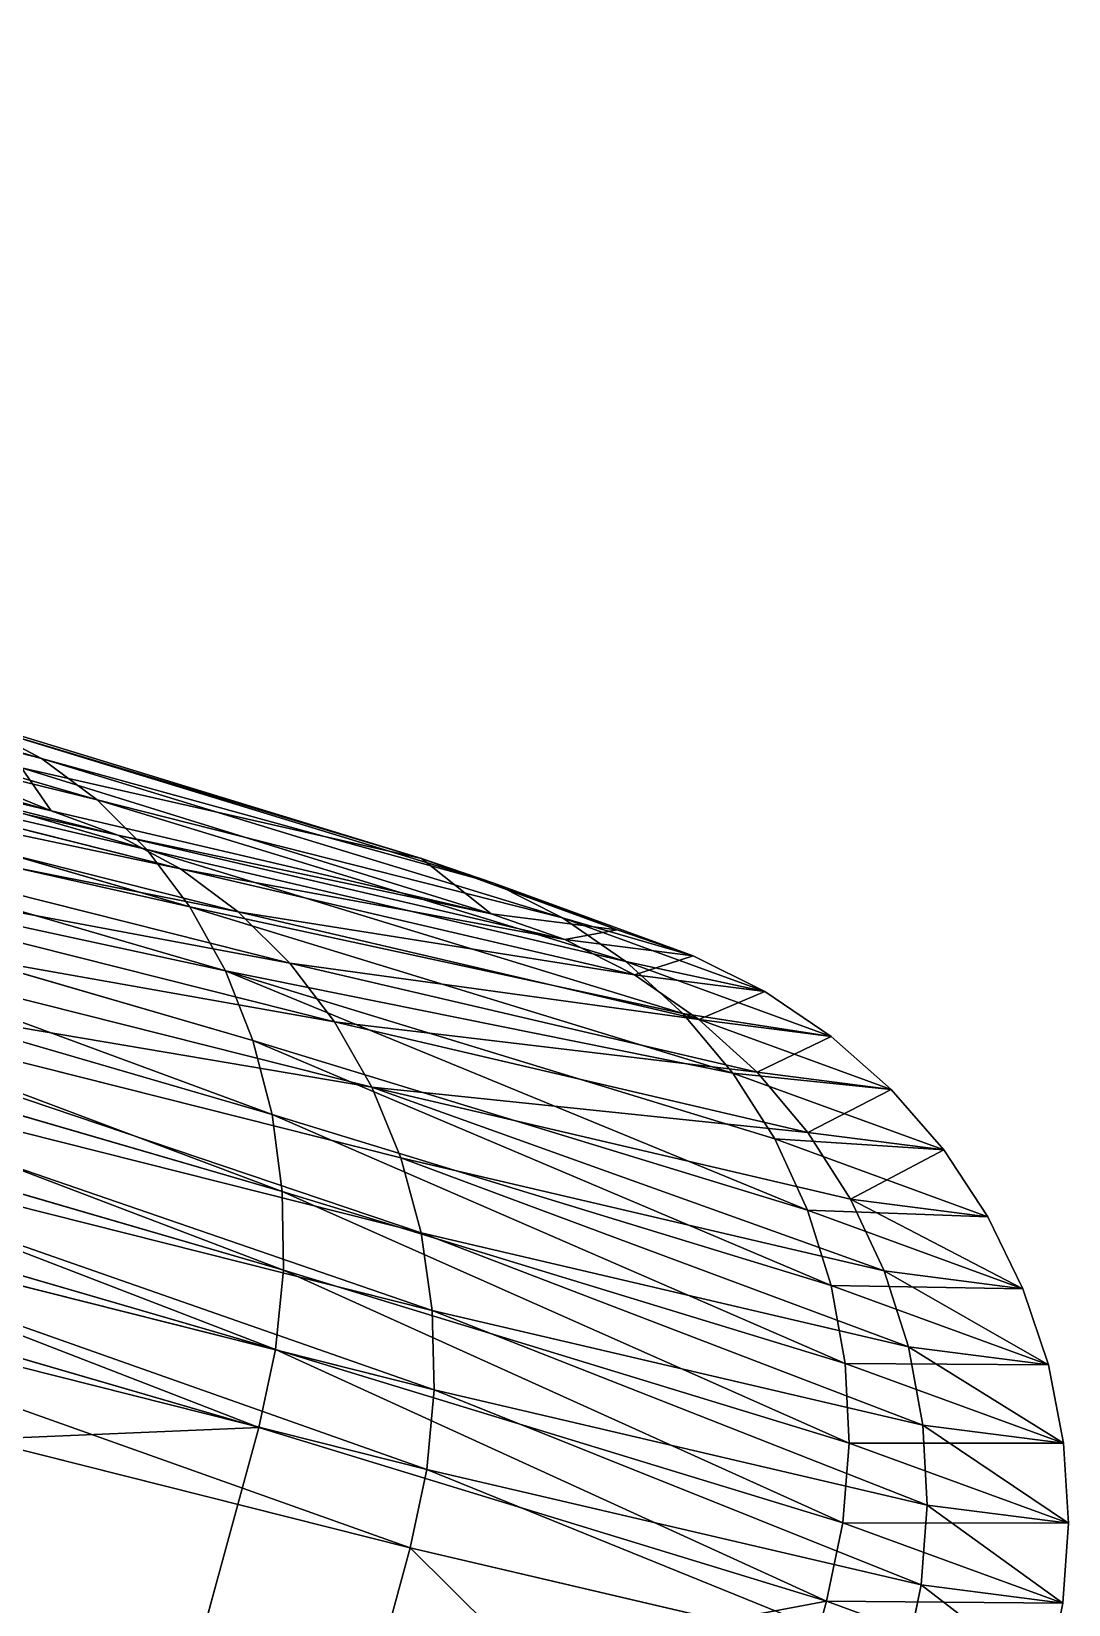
# Model space of a CAD drawing. Header units: millimetres. Extents: x 356.7 to 443, y 110.3 to 191.8.
# Drawn here: x 389.27 to 390.963, y 186.447 to 189.015 of the extents above; entities that cross this region are included whole.
import ezdxf

# ---------------------------------------------------------------- set-up
doc = ezdxf.new("R2010")
doc.units = ezdxf.units.MM

msp = doc.modelspace()

# ---------------------------------------------------------------- linework, layer by layer
at = {"extrusion": (0.263067, 0.964679, 0.013815)}
for p, q in [((389.2869, 187.8279, 70.3899), (387.9742, 188.2097, 68.7228)), ((389.3776, 187.7605, 70.324), (388.0452, 188.1481, 68.6318)), ((389.4587, 187.6793, 70.2613), (388.1077, 188.0723, 68.5455)), ((388.1223, 188.0401, 80.2188), (389.3028, 187.7424, 78.522)), ((388.2116, 188.0056, 80.308), (389.4114, 187.7031, 78.5835)), ((389.5289, 187.5857, 70.2029), (388.1606, 187.9837, 68.4651)), ((388.2948, 187.9551, 80.3953), (389.5136, 187.6479, 78.6436)), ((389.9069, 187.6649, 72.4294), (389.0832, 187.9168, 70.5269)), ((389.587, 187.4812, 70.1498), (388.2031, 187.8838, 68.3922)), ((388.3706, 187.8897, 80.4795), (389.6077, 187.5778, 78.7015)), ((390.0254, 187.6243, 72.3915), (389.1882, 187.8803, 70.4579)), ((389.1882, 187.8803, 70.4579), (389.2869, 187.8279, 70.3899)), ((390.1372, 187.5679, 72.354), (389.2869, 187.8279, 70.3899)), ((389.2869, 187.8279, 70.3899), (389.3776, 187.7605, 70.324)), ((388.4377, 187.8103, 80.5589), (389.6921, 187.494, 78.7561)), ((389.632, 187.3676, 70.103), (388.2344, 187.7742, 68.3279)), ((389.3028, 187.7424, 78.522), (389.4114, 187.7031, 78.5835)), ((389.3028, 187.7424, 78.522), (390.0206, 187.5747, 76.568)), ((389.3776, 187.7605, 70.324), (389.4587, 187.6793, 70.2613)), ((390.2407, 187.4966, 72.3175), (389.3776, 187.7605, 70.324)), ((388.4948, 187.7183, 80.6323), (389.7653, 187.398, 78.8064)), ((389.4114, 187.7031, 78.5835), (389.5136, 187.6479, 78.6436)), ((389.4114, 187.7031, 78.5835), (390.1409, 187.5326, 76.5976)), ((389.4587, 187.6793, 70.2613), (389.5289, 187.5857, 70.2029)), ((390.3339, 187.4117, 72.2827), (389.4587, 187.6793, 70.2613)), ((390.2267, 187.5482, 74.4899), (389.9069, 187.6649, 72.4294)), ((389.9069, 187.6649, 72.4294), (390.0254, 187.6243, 72.3915)), ((389.6631, 187.247, 70.0631), (388.2539, 187.6569, 68.2734)), ((389.5136, 187.6479, 78.6436), (389.6077, 187.5778, 78.7015)), ((389.5136, 187.6479, 78.6436), (390.2546, 187.4747, 76.6264)), ((388.5411, 187.6153, 80.6983), (389.8261, 187.2914, 78.8516)), ((390.0254, 187.6243, 72.3915), (390.1372, 187.5679, 72.354)), ((390.3503, 187.5057, 74.4856), (390.0254, 187.6243, 72.3915)), ((390.4153, 187.3146, 72.2502), (389.5289, 187.5857, 70.2029)), ((389.5289, 187.5857, 70.2029), (389.587, 187.4812, 70.1498)), ((389.6077, 187.5778, 78.7015), (389.6921, 187.494, 78.7561)), ((389.6077, 187.5778, 78.7015), (390.3598, 187.402, 76.654)), ((390.0206, 187.5747, 76.568), (390.1409, 187.5326, 76.5976)), ((390.0206, 187.5747, 76.568), (390.2267, 187.5482, 74.4899)), ((390.1372, 187.5679, 72.354), (390.2407, 187.4966, 72.3175)), ((390.4673, 187.4474, 74.4811), (390.1372, 187.5679, 72.354)), ((389.6798, 187.1213, 70.031), (388.2614, 187.5339, 68.2296)), ((390.3503, 187.5057, 74.4856), (390.2267, 187.5482, 74.4899)), ((390.1409, 187.5326, 76.5976), (390.2546, 187.4747, 76.6264)), ((390.1409, 187.5326, 76.5976), (390.3503, 187.5057, 74.4856)), ((388.5757, 187.5031, 80.756), (389.8734, 187.176, 78.8909)), ((389.6921, 187.494, 78.7561), (389.7653, 187.398, 78.8064)), ((389.6921, 187.494, 78.7561), (390.4547, 187.3158, 76.6799)), ((390.5757, 187.3743, 74.4766), (390.2407, 187.4966, 72.3175)), ((390.2407, 187.4966, 72.3175), (390.3339, 187.4117, 72.2827)), ((390.4673, 187.4474, 74.4811), (390.3503, 187.5057, 74.4856)), ((390.4836, 187.2071, 72.2205), (389.587, 187.4812, 70.1498)), ((389.587, 187.4812, 70.1498), (389.632, 187.3676, 70.103)), ((390.2546, 187.4747, 76.6264), (390.3598, 187.402, 76.654)), ((390.2546, 187.4747, 76.6264), (390.4673, 187.4474, 74.4811)), ((390.5757, 187.3743, 74.4766), (390.4673, 187.4474, 74.4811)), ((389.6817, 186.9927, 70.0071), (388.2566, 187.4072, 68.1972)), ((390.6736, 187.2877, 74.472), (390.3339, 187.4117, 72.2827)), ((390.3339, 187.4117, 72.2827), (390.4153, 187.3146, 72.2502)), ((388.5981, 187.3836, 80.8042), (389.9065, 187.0537, 78.9237)), ((389.7653, 187.398, 78.8064), (389.8261, 187.2914, 78.8516)), ((389.7653, 187.398, 78.8064), (390.5377, 187.2175, 76.7037)), ((390.3598, 187.402, 76.654), (390.4547, 187.3158, 76.6799)), ((390.3598, 187.402, 76.654), (390.5757, 187.3743, 74.4766)), ((390.5374, 187.0908, 72.1941), (389.632, 187.3676, 70.103)), ((389.632, 187.3676, 70.103), (389.6631, 187.247, 70.0631)), ((390.6736, 187.2877, 74.472), (390.5757, 187.3743, 74.4766)), ((390.4153, 187.3146, 72.2502), (390.4836, 187.2071, 72.2205)), ((390.7594, 187.1891, 74.4675), (390.4153, 187.3146, 72.2502)), ((390.4547, 187.3158, 76.6799), (390.5377, 187.2175, 76.7037)), ((390.4547, 187.3158, 76.6799), (390.6736, 187.2877, 74.472)), ((389.6689, 186.8634, 69.9918), (388.2398, 187.2791, 68.1768)), ((389.8261, 187.2914, 78.8516), (389.8734, 187.176, 78.8909)), ((389.8261, 187.2914, 78.8516), (390.6073, 187.1088, 76.7248)), ((390.7594, 187.1891, 74.4675), (390.6736, 187.2877, 74.472)), ((388.6078, 187.2588, 80.8421), (389.9247, 186.9268, 78.9494)), ((389.6631, 187.247, 70.0631), (389.6798, 187.1213, 70.031)), ((390.576, 186.9679, 72.1716), (389.6631, 187.247, 70.0631)), ((390.4836, 187.2071, 72.2205), (390.5374, 187.0908, 72.1941)), ((390.8315, 187.08, 74.4631), (390.4836, 187.2071, 72.2205)), ((390.5377, 187.2175, 76.7037), (390.6073, 187.1088, 76.7248)), ((390.5377, 187.2175, 76.7037), (390.7594, 187.1891, 74.4675)), ((389.8734, 187.176, 78.8909), (389.9065, 187.0537, 78.9237)), ((389.8734, 187.176, 78.8909), (390.6624, 186.9916, 76.7431)), ((390.8315, 187.08, 74.4631), (390.7594, 187.1891, 74.4675)), ((389.6416, 186.7357, 69.9855), (388.2111, 187.1518, 68.1688)), ((388.6047, 187.1309, 80.8692), (389.9279, 186.7973, 78.9675)), ((390.5986, 186.8403, 72.1532), (389.6798, 187.1213, 70.031)), ((389.6798, 187.1213, 70.031), (389.6817, 186.9927, 70.0071)), ((390.6073, 187.1088, 76.7248), (390.6624, 186.9916, 76.7431)), ((390.6073, 187.1088, 76.7248), (390.8315, 187.08, 74.4631)), ((390.5374, 187.0908, 72.1941), (390.576, 186.9679, 72.1716)), ((390.8888, 186.9625, 74.459), (390.5374, 187.0908, 72.1941)), ((390.8888, 186.9625, 74.459), (390.8315, 187.08, 74.4631)), ((389.9065, 187.0537, 78.9237), (389.9247, 186.9268, 78.9494)), ((389.9065, 187.0537, 78.9237), (390.702, 186.8678, 76.7581)), ((388.5889, 187.002, 80.8848), (389.9158, 186.6674, 78.9778)), ((389.6817, 186.9927, 70.0071), (389.6689, 186.8634, 69.9918)), ((390.6049, 186.7104, 72.1393), (389.6817, 186.9927, 70.0071)), ((390.6624, 186.9916, 76.7431), (390.702, 186.8678, 76.7581)), ((390.6624, 186.9916, 76.7431), (390.8888, 186.9625, 74.459)), ((390.9303, 186.8385, 74.4551), (390.576, 186.9679, 72.1716)), ((390.576, 186.9679, 72.1716), (390.5986, 186.8403, 72.1532)), ((390.9303, 186.8385, 74.4551), (390.8888, 186.9625, 74.459)), ((389.9247, 186.9268, 78.9494), (389.9279, 186.7973, 78.9675)), ((389.9247, 186.9268, 78.9494), (390.7254, 186.7396, 76.7697)), ((388.5605, 186.8743, 80.8889), (389.8887, 186.5395, 78.98)), ((390.702, 186.8678, 76.7581), (390.7254, 186.7396, 76.7697)), ((390.702, 186.8678, 76.7581), (390.9303, 186.8385, 74.4551)), ((389.6689, 186.8634, 69.9918), (389.6416, 186.7357, 69.9855)), ((390.5947, 186.5803, 72.1301), (389.6689, 186.8634, 69.9918)), ((390.9552, 186.7102, 74.4516), (390.5986, 186.8403, 72.1532)), ((390.5986, 186.8403, 72.1532), (390.6049, 186.7104, 72.1393)), ((390.9552, 186.7102, 74.4516), (390.9303, 186.8385, 74.4551)), ((389.9279, 186.7973, 78.9675), (389.9158, 186.6674, 78.9778)), ((389.9279, 186.7973, 78.9675), (390.7323, 186.6093, 76.7775)), ((390.7254, 186.7396, 76.7697), (390.7323, 186.6093, 76.7775)), ((390.7254, 186.7396, 76.7697), (390.9552, 186.7102, 74.4516)), ((389.5101, 186.2533, 69.9786), (389.6416, 186.7357, 69.9855)), ((390.5683, 186.4523, 72.1258), (389.6416, 186.7357, 69.9855)), ((390.6049, 186.7104, 72.1393), (390.5947, 186.5803, 72.1301)), ((390.9632, 186.5796, 74.4486), (390.6049, 186.7104, 72.1393)), ((390.9632, 186.5796, 74.4486), (390.9552, 186.7102, 74.4516)), ((389.9158, 186.6674, 78.9778), (389.8887, 186.5395, 78.98)), ((389.9158, 186.6674, 78.9778), (390.7225, 186.4789, 76.7816)), ((390.7323, 186.6093, 76.7775), (390.7225, 186.4789, 76.7816)), ((390.7323, 186.6093, 76.7775), (390.9632, 186.5796, 74.4486)), ((390.5947, 186.5803, 72.1301), (390.5683, 186.4523, 72.1258)), ((390.9541, 186.4492, 74.446), (390.5947, 186.5803, 72.1301)), ((390.9541, 186.4492, 74.446), (390.9632, 186.5796, 74.4486)), ((389.7572, 186.0571, 78.9731), (389.8887, 186.5395, 78.98)), ((389.8887, 186.5395, 78.98), (390.6962, 186.3508, 76.7817)), ((390.7225, 186.4789, 76.7816), (390.6962, 186.3508, 76.7817)), ((390.7225, 186.4789, 76.7816), (390.9541, 186.4492, 74.446)), ((390.4368, 185.97, 72.1189), (390.5683, 186.4523, 72.1258)), ((390.928, 186.321, 74.4439), (390.5683, 186.4523, 72.1258)), ((390.928, 186.321, 74.4439), (390.9541, 186.4492, 74.446))]:
    msp.add_line(p, q, dxfattribs=at)

# ---------------------------------------------------------------- meshes
at = {"color": 160, "true_color": 0x3232ff}
mesh = msp.add_polyface(dxfattribs=at)
corners = [(375.1162, 191.6319, 77.0659), (375.0025, 191.7222, 72.9273), (374.7965, 191.7486, 75.0054), (375.9399, 191.3801, 78.9684), (375.7692, 191.4839, 74.9729), (376.0486, 191.3819, 76.7736), (377.2115, 191.0102, 80.5833), (376.7685, 191.1618, 78.4363), (377.8797, 190.8385, 79.8475), (378.8442, 190.5475, 81.8005), (379.3066, 190.4342, 80.9113), (380.7269, 190.0236, 82.537), (380.9519, 189.9763, 81.555), (382.7312, 189.474, 82.7428), (382.7035, 189.496, 81.7347), (384.7205, 188.9364, 82.4036), (384.442, 189.0262, 81.4384), (386.049, 188.5987, 80.686), (386.5593, 188.4473, 81.5427), (387.4149, 188.2428, 79.529), (388.1223, 188.0401, 80.2188), (388.4466, 187.9827, 78.0461), (389.3028, 187.7424, 78.522), (389.0739, 187.8361, 76.3385), (389.254, 187.813, 74.5224), (390.0206, 187.5747, 76.568), (375.7203, 191.5545, 70.9733), (375.9493, 191.4608, 73.1568), (376.9009, 191.2568, 69.2765), (376.5765, 191.3142, 71.4492), (377.6083, 191.054, 69.9663), (378.4638, 190.8496, 67.9526), (378.9742, 190.6981, 68.8093), (380.3026, 190.3605, 67.0917), (380.5811, 190.2707, 68.057), (382.292, 189.8228, 66.7526), (382.3196, 189.8008, 67.7606), (384.0712, 189.3206, 67.9404), (384.2963, 189.2733, 66.9583), (385.7166, 188.8627, 68.5841), (386.1789, 188.7494, 67.6949), (387.1434, 188.4584, 69.6478), (387.8117, 188.2867, 68.912), (388.2547, 188.1351, 71.0591), (389.0832, 187.9168, 70.5269), (388.9745, 187.915, 72.7217), (389.9069, 187.6649, 72.4294), (390.2267, 187.5482, 74.4899)]
mesh.append_faces([[corners[k] for k in face] for face in [(0, 1, 2), (46, 25, 47)]], dxfattribs={"vtx0": -1, "color": 160})
mesh.append_faces([[corners[k] for k in face] for face in [(4, 3, 5), (5, 6, 7), (7, 6, 8), (8, 9, 10), (10, 11, 12), (12, 13, 14), (14, 15, 16), (16, 15, 17), (17, 18, 19), (19, 20, 21), (21, 22, 23), (23, 22, 24), (26, 27, 28), (28, 30, 31), (31, 32, 33), (33, 34, 35), (35, 37, 38), (38, 39, 40), (40, 41, 42), (42, 43, 44), (44, 24, 46)]], dxfattribs={"vtx0": -1, "vtx1": -1, "color": 160})
mesh.append_faces([[corners[k] for k in face] for face in [(1, 3, 4), (46, 24, 25)]], dxfattribs={"vtx0": -1, "vtx1": -1, "vtx2": -1, "color": 160})
mesh.append_faces([[corners[k] for k in face] for face in [(1, 0, 3), (5, 3, 6), (8, 6, 9), (10, 9, 11), (12, 11, 13), (14, 13, 15), (17, 15, 18), (19, 18, 20), (21, 20, 22), (24, 22, 25), (4, 26, 1), (26, 4, 27), (28, 27, 29), (28, 29, 30), (31, 30, 32), (33, 32, 34), (35, 34, 36), (35, 36, 37), (38, 37, 39), (40, 39, 41), (42, 41, 43), (44, 43, 45), (44, 45, 24)]], dxfattribs={"vtx0": -1, "vtx2": -1, "color": 160})
at = {"color": 9, "true_color": 0xc6c6c6}
mesh = msp.add_polyface(dxfattribs=at)
corners = [(373.7972, 190.4329, 77.335), (373.6693, 190.5344, 72.6791), (373.4375, 190.5642, 75.0169), (374.7239, 190.1495, 79.4753), (374.4768, 190.3457, 70.4808), (376.1544, 189.7334, 81.292), (375.805, 190.0108, 68.5719), (377.9912, 189.2129, 82.6614), (377.5633, 189.5527, 67.0825), (377.9766, 189.3285, 74.8653), (378.1482, 189.2659, 75.9711), (380.1092, 188.6234, 83.49), (378.5902, 189.1307, 76.9921), (379.2726, 188.9322, 77.8587), (380.1488, 188.6839, 78.5119), (382.364, 188.0052, 83.7214), (381.1592, 188.4027, 78.9072), (382.2348, 188.1078, 79.0176), (384.602, 187.4004, 83.3399), (383.3024, 187.8193, 78.8356), (384.2892, 187.5568, 78.3736), (385.128, 187.3383, 77.6631), (386.6707, 186.8501, 82.3714), (385.7616, 187.1785, 76.7525), (386.1468, 187.0885, 75.7038), (386.2574, 187.0743, 74.5886), (378.0871, 189.3143, 73.75), (379.6319, 189.0024, 66.114), (378.4724, 189.2243, 72.7014), (379.1059, 189.0646, 71.7908), (379.9447, 188.846, 71.0803), (381.8699, 188.3976, 65.7325), (380.9315, 188.5835, 70.6183), (381.9991, 188.295, 70.4363), (383.0747, 188.0001, 70.5467), (384.1247, 187.7794, 65.9639), (384.0851, 187.7189, 70.942), (384.9613, 187.4706, 71.5952), (386.2427, 187.1899, 66.7925), (385.6437, 187.2721, 72.4618), (386.0858, 187.1369, 73.4828), (388.429, 186.392, 80.882), (388.0796, 186.6694, 68.1619), (389.5101, 186.2533, 69.9786), (389.7572, 186.0571, 78.9731), (390.5647, 185.8684, 76.7748), (390.4368, 185.97, 72.1189), (390.7965, 185.8387, 74.437)]
mesh.append_faces([[corners[k] for k in face] for face in [(0, 1, 2), (46, 45, 47)]], dxfattribs={"vtx0": -1, "color": 9})
mesh.append_faces([[corners[k] for k in face] for face in [(1, 3, 4), (4, 5, 6), (6, 7, 8), (9, 7, 10), (10, 11, 12), (12, 11, 13), (13, 11, 14), (14, 15, 16), (16, 15, 17), (17, 18, 19), (19, 18, 20), (20, 18, 21), (21, 22, 23), (23, 22, 24), (24, 22, 25), (8, 26, 27), (26, 8, 9), (27, 30, 31), (31, 34, 35), (35, 37, 38), (38, 41, 42), (42, 41, 43), (43, 45, 46)]], dxfattribs={"vtx0": -1, "vtx1": -1, "color": 9})
mesh.append_faces([[corners[k] for k in face] for face in [(8, 7, 9), (38, 25, 22)]], dxfattribs={"vtx0": -1, "vtx1": -1, "vtx2": -1, "color": 9})
mesh.append_faces([[corners[k] for k in face] for face in [(1, 0, 3), (4, 3, 5), (6, 5, 7), (10, 7, 11), (14, 11, 15), (17, 15, 18), (21, 18, 22), (27, 26, 28), (27, 28, 29), (27, 29, 30), (31, 30, 32), (31, 32, 33), (31, 33, 34), (35, 34, 36), (35, 36, 37), (38, 37, 39), (38, 39, 40), (38, 40, 25), (38, 22, 41), (43, 41, 44), (43, 44, 45)]], dxfattribs={"vtx0": -1, "vtx2": -1, "color": 9})
at = {"color": 160, "true_color": 0x3232ff}
mesh = msp.add_polyface(dxfattribs=at)
corners = [(389.1882, 187.8803, 70.4579), (387.9742, 188.2097, 68.7228), (387.8959, 188.2562, 68.8167), (389.2869, 187.8279, 70.3899)]
mesh.append_faces([[corners[k] for k in face] for face in [(0, 1, 2), (1, 0, 3)]], dxfattribs={"vtx0": -1, "color": 160})
mesh = msp.add_polyface(dxfattribs=at)
corners = [(389.2869, 187.8279, 70.3899), (388.0452, 188.1481, 68.6318), (387.9742, 188.2097, 68.7228), (389.3776, 187.7605, 70.324)]
mesh.append_faces([[corners[k] for k in face] for face in [(0, 1, 2), (1, 0, 3)]], dxfattribs={"vtx0": -1, "color": 160})
mesh = msp.add_polyface(dxfattribs=at)
corners = [(389.3776, 187.7605, 70.324), (388.1077, 188.0723, 68.5455), (388.0452, 188.1481, 68.6318), (389.4587, 187.6793, 70.2613)]
mesh.append_faces([[corners[k] for k in face] for face in [(0, 1, 2), (1, 0, 3)]], dxfattribs={"vtx0": -1, "color": 160})
mesh = msp.add_polyface(dxfattribs=at)
corners = [(389.4587, 187.6793, 70.2613), (388.1606, 187.9837, 68.4651), (388.1077, 188.0723, 68.5455), (389.5289, 187.5857, 70.2029)]
mesh.append_faces([[corners[k] for k in face] for face in [(0, 1, 2), (1, 0, 3)]], dxfattribs={"vtx0": -1, "color": 160})
mesh = msp.add_polyface(dxfattribs=at)
corners = [(388.2116, 188.0056, 80.308), (389.3028, 187.7424, 78.522), (388.1223, 188.0401, 80.2188), (389.4114, 187.7031, 78.5835)]
mesh.append_faces([[corners[k] for k in face] for face in [(0, 1, 2), (1, 0, 3)]], dxfattribs={"vtx0": -1, "color": 160})
mesh = msp.add_polyface(dxfattribs=at)
corners = [(388.2948, 187.9551, 80.3953), (389.4114, 187.7031, 78.5835), (388.2116, 188.0056, 80.308), (389.5136, 187.6479, 78.6436)]
mesh.append_faces([[corners[k] for k in face] for face in [(0, 1, 2), (1, 0, 3)]], dxfattribs={"vtx0": -1, "color": 160})
mesh = msp.add_polyface(dxfattribs=at)
corners = [(389.5289, 187.5857, 70.2029), (388.2031, 187.8838, 68.3922), (388.1606, 187.9837, 68.4651), (389.587, 187.4812, 70.1498)]
mesh.append_faces([[corners[k] for k in face] for face in [(0, 1, 2), (1, 0, 3)]], dxfattribs={"vtx0": -1, "color": 160})
mesh = msp.add_polyface(dxfattribs=at)
corners = [(388.3706, 187.8897, 80.4795), (389.5136, 187.6479, 78.6436), (388.2948, 187.9551, 80.3953), (389.6077, 187.5778, 78.7015)]
mesh.append_faces([[corners[k] for k in face] for face in [(0, 1, 2), (1, 0, 3)]], dxfattribs={"vtx0": -1, "color": 160})
mesh = msp.add_polyface(dxfattribs=at)
corners = [(389.9069, 187.6649, 72.4294), (389.1882, 187.8803, 70.4579), (389.0832, 187.9168, 70.5269), (390.0254, 187.6243, 72.3915)]
mesh.append_faces([[corners[k] for k in face] for face in [(0, 1, 2), (1, 0, 3)]], dxfattribs={"vtx0": -1, "color": 160})
mesh = msp.add_polyface(dxfattribs=at)
corners = [(389.587, 187.4812, 70.1498), (388.2344, 187.7742, 68.3279), (388.2031, 187.8838, 68.3922), (389.632, 187.3676, 70.103)]
mesh.append_faces([[corners[k] for k in face] for face in [(0, 1, 2), (1, 0, 3)]], dxfattribs={"vtx0": -1, "color": 160})
mesh = msp.add_polyface(dxfattribs=at)
corners = [(388.4377, 187.8103, 80.5589), (389.6077, 187.5778, 78.7015), (388.3706, 187.8897, 80.4795), (389.6921, 187.494, 78.7561)]
mesh.append_faces([[corners[k] for k in face] for face in [(0, 1, 2), (1, 0, 3)]], dxfattribs={"vtx0": -1, "color": 160})
mesh = msp.add_polyface(dxfattribs=at)
corners = [(390.0254, 187.6243, 72.3915), (389.2869, 187.8279, 70.3899), (389.1882, 187.8803, 70.4579), (390.1372, 187.5679, 72.354)]
mesh.append_faces([[corners[k] for k in face] for face in [(0, 1, 2), (1, 0, 3)]], dxfattribs={"vtx0": -1, "color": 160})
mesh = msp.add_polyface(dxfattribs=at)
corners = [(390.1372, 187.5679, 72.354), (389.3776, 187.7605, 70.324), (389.2869, 187.8279, 70.3899), (390.2407, 187.4966, 72.3175)]
mesh.append_faces([[corners[k] for k in face] for face in [(0, 1, 2), (1, 0, 3)]], dxfattribs={"vtx0": -1, "color": 160})
mesh = msp.add_polyface(dxfattribs=at)
corners = [(388.4948, 187.7183, 80.6323), (389.6921, 187.494, 78.7561), (388.4377, 187.8103, 80.5589), (389.7653, 187.398, 78.8064)]
mesh.append_faces([[corners[k] for k in face] for face in [(0, 1, 2), (1, 0, 3)]], dxfattribs={"vtx0": -1, "color": 160})
mesh = msp.add_polyface(dxfattribs=at)
corners = [(389.6631, 187.247, 70.0631), (388.2344, 187.7742, 68.3279), (389.632, 187.3676, 70.103), (388.2539, 187.6569, 68.2734)]
mesh.append_faces([[corners[k] for k in face] for face in [(0, 1, 2), (1, 0, 3)]], dxfattribs={"vtx0": -1, "color": 160})
mesh = msp.add_polyface(dxfattribs=at)
corners = [(389.4114, 187.7031, 78.5835), (390.0206, 187.5747, 76.568), (389.3028, 187.7424, 78.522), (390.1409, 187.5326, 76.5976)]
mesh.append_faces([[corners[k] for k in face] for face in [(0, 1, 2), (1, 0, 3)]], dxfattribs={"vtx0": -1, "color": 160})
mesh = msp.add_polyface(dxfattribs=at)
corners = [(390.2407, 187.4966, 72.3175), (389.4587, 187.6793, 70.2613), (389.3776, 187.7605, 70.324), (390.3339, 187.4117, 72.2827)]
mesh.append_faces([[corners[k] for k in face] for face in [(0, 1, 2), (1, 0, 3)]], dxfattribs={"vtx0": -1, "color": 160})
mesh = msp.add_polyface(dxfattribs=at)
corners = [(388.5411, 187.6153, 80.6983), (389.7653, 187.398, 78.8064), (388.4948, 187.7183, 80.6323), (389.8261, 187.2914, 78.8516)]
mesh.append_faces([[corners[k] for k in face] for face in [(0, 1, 2), (1, 0, 3)]], dxfattribs={"vtx0": -1, "color": 160})
mesh = msp.add_polyface(dxfattribs=at)
corners = [(389.5136, 187.6479, 78.6436), (390.1409, 187.5326, 76.5976), (389.4114, 187.7031, 78.5835), (390.2546, 187.4747, 76.6264)]
mesh.append_faces([[corners[k] for k in face] for face in [(0, 1, 2), (1, 0, 3)]], dxfattribs={"vtx0": -1, "color": 160})
mesh = msp.add_polyface(dxfattribs=at)
corners = [(390.3339, 187.4117, 72.2827), (389.5289, 187.5857, 70.2029), (389.4587, 187.6793, 70.2613), (390.4153, 187.3146, 72.2502)]
mesh.append_faces([[corners[k] for k in face] for face in [(0, 1, 2), (1, 0, 3)]], dxfattribs={"vtx0": -1, "color": 160})
mesh = msp.add_polyface(dxfattribs=at)
corners = [(390.2267, 187.5482, 74.4899), (390.0254, 187.6243, 72.3915), (389.9069, 187.6649, 72.4294), (390.3503, 187.5057, 74.4856)]
mesh.append_faces([[corners[k] for k in face] for face in [(0, 1, 2), (1, 0, 3)]], dxfattribs={"vtx0": -1, "color": 160})
mesh = msp.add_polyface(dxfattribs=at)
corners = [(389.6798, 187.1213, 70.031), (388.2539, 187.6569, 68.2734), (389.6631, 187.247, 70.0631), (388.2614, 187.5339, 68.2296)]
mesh.append_faces([[corners[k] for k in face] for face in [(0, 1, 2), (1, 0, 3)]], dxfattribs={"vtx0": -1, "color": 160})
mesh = msp.add_polyface(dxfattribs=at)
corners = [(389.6077, 187.5778, 78.7015), (390.2546, 187.4747, 76.6264), (389.5136, 187.6479, 78.6436), (390.3598, 187.402, 76.654)]
mesh.append_faces([[corners[k] for k in face] for face in [(0, 1, 2), (1, 0, 3)]], dxfattribs={"vtx0": -1, "color": 160})
mesh = msp.add_polyface(dxfattribs=at)
corners = [(388.5757, 187.5031, 80.756), (389.8261, 187.2914, 78.8516), (388.5411, 187.6153, 80.6983), (389.8734, 187.176, 78.8909)]
mesh.append_faces([[corners[k] for k in face] for face in [(0, 1, 2), (1, 0, 3)]], dxfattribs={"vtx0": -1, "color": 160})
mesh = msp.add_polyface(dxfattribs=at)
corners = [(390.3503, 187.5057, 74.4856), (390.1372, 187.5679, 72.354), (390.0254, 187.6243, 72.3915), (390.4673, 187.4474, 74.4811)]
mesh.append_faces([[corners[k] for k in face] for face in [(0, 1, 2), (1, 0, 3)]], dxfattribs={"vtx0": -1, "color": 160})
mesh = msp.add_polyface(dxfattribs=at)
corners = [(390.4153, 187.3146, 72.2502), (389.587, 187.4812, 70.1498), (389.5289, 187.5857, 70.2029), (390.4836, 187.2071, 72.2205)]
mesh.append_faces([[corners[k] for k in face] for face in [(0, 1, 2), (1, 0, 3)]], dxfattribs={"vtx0": -1, "color": 160})
mesh = msp.add_polyface(dxfattribs=at)
corners = [(389.6921, 187.494, 78.7561), (390.3598, 187.402, 76.654), (389.6077, 187.5778, 78.7015), (390.4547, 187.3158, 76.6799)]
mesh.append_faces([[corners[k] for k in face] for face in [(0, 1, 2), (1, 0, 3)]], dxfattribs={"vtx0": -1, "color": 160})
mesh = msp.add_polyface(dxfattribs=at)
corners = [(390.1409, 187.5326, 76.5976), (390.2267, 187.5482, 74.4899), (390.0206, 187.5747, 76.568), (390.3503, 187.5057, 74.4856)]
mesh.append_faces([[corners[k] for k in face] for face in [(0, 1, 2), (1, 0, 3)]], dxfattribs={"vtx0": -1, "color": 160})
mesh = msp.add_polyface(dxfattribs=at)
corners = [(390.4673, 187.4474, 74.4811), (390.2407, 187.4966, 72.3175), (390.1372, 187.5679, 72.354), (390.5757, 187.3743, 74.4766)]
mesh.append_faces([[corners[k] for k in face] for face in [(0, 1, 2), (1, 0, 3)]], dxfattribs={"vtx0": -1, "color": 160})
mesh = msp.add_polyface(dxfattribs=at)
corners = [(389.6817, 186.9927, 70.0071), (388.2614, 187.5339, 68.2296), (389.6798, 187.1213, 70.031), (388.2566, 187.4072, 68.1972)]
mesh.append_faces([[corners[k] for k in face] for face in [(0, 1, 2), (1, 0, 3)]], dxfattribs={"vtx0": -1, "color": 160})
mesh = msp.add_polyface(dxfattribs=at)
corners = [(390.2546, 187.4747, 76.6264), (390.3503, 187.5057, 74.4856), (390.1409, 187.5326, 76.5976), (390.4673, 187.4474, 74.4811)]
mesh.append_faces([[corners[k] for k in face] for face in [(0, 1, 2), (1, 0, 3)]], dxfattribs={"vtx0": -1, "color": 160})
mesh = msp.add_polyface(dxfattribs=at)
corners = [(389.9065, 187.0537, 78.9237), (388.5757, 187.5031, 80.756), (388.5981, 187.3836, 80.8042), (389.8734, 187.176, 78.8909)]
mesh.append_faces([[corners[k] for k in face] for face in [(0, 1, 2), (1, 0, 3)]], dxfattribs={"vtx0": -1, "color": 160})
mesh = msp.add_polyface(dxfattribs=at)
corners = [(389.7653, 187.398, 78.8064), (390.4547, 187.3158, 76.6799), (389.6921, 187.494, 78.7561), (390.5377, 187.2175, 76.7037)]
mesh.append_faces([[corners[k] for k in face] for face in [(0, 1, 2), (1, 0, 3)]], dxfattribs={"vtx0": -1, "color": 160})
mesh = msp.add_polyface(dxfattribs=at)
corners = [(390.5757, 187.3743, 74.4766), (390.3339, 187.4117, 72.2827), (390.2407, 187.4966, 72.3175), (390.6736, 187.2877, 74.472)]
mesh.append_faces([[corners[k] for k in face] for face in [(0, 1, 2), (1, 0, 3)]], dxfattribs={"vtx0": -1, "color": 160})
mesh = msp.add_polyface(dxfattribs=at)
corners = [(390.5374, 187.0908, 72.1941), (389.587, 187.4812, 70.1498), (390.4836, 187.2071, 72.2205), (389.632, 187.3676, 70.103)]
mesh.append_faces([[corners[k] for k in face] for face in [(0, 1, 2), (1, 0, 3)]], dxfattribs={"vtx0": -1, "color": 160})
mesh = msp.add_polyface(dxfattribs=at)
corners = [(390.3598, 187.402, 76.654), (390.4673, 187.4474, 74.4811), (390.2546, 187.4747, 76.6264), (390.5757, 187.3743, 74.4766)]
mesh.append_faces([[corners[k] for k in face] for face in [(0, 1, 2), (1, 0, 3)]], dxfattribs={"vtx0": -1, "color": 160})
mesh = msp.add_polyface(dxfattribs=at)
corners = [(389.6689, 186.8634, 69.9918), (388.2566, 187.4072, 68.1972), (389.6817, 186.9927, 70.0071), (388.2398, 187.2791, 68.1768)]
mesh.append_faces([[corners[k] for k in face] for face in [(0, 1, 2), (1, 0, 3)]], dxfattribs={"vtx0": -1, "color": 160})
mesh = msp.add_polyface(dxfattribs=at)
corners = [(390.6736, 187.2877, 74.472), (390.4153, 187.3146, 72.2502), (390.3339, 187.4117, 72.2827), (390.7594, 187.1891, 74.4675)]
mesh.append_faces([[corners[k] for k in face] for face in [(0, 1, 2), (1, 0, 3)]], dxfattribs={"vtx0": -1, "color": 160})
mesh = msp.add_polyface(dxfattribs=at)
corners = [(389.9247, 186.9268, 78.9494), (388.5981, 187.3836, 80.8042), (388.6078, 187.2588, 80.8421), (389.9065, 187.0537, 78.9237)]
mesh.append_faces([[corners[k] for k in face] for face in [(0, 1, 2), (1, 0, 3)]], dxfattribs={"vtx0": -1, "color": 160})
mesh = msp.add_polyface(dxfattribs=at)
corners = [(389.8261, 187.2914, 78.8516), (390.5377, 187.2175, 76.7037), (389.7653, 187.398, 78.8064), (390.6073, 187.1088, 76.7248)]
mesh.append_faces([[corners[k] for k in face] for face in [(0, 1, 2), (1, 0, 3)]], dxfattribs={"vtx0": -1, "color": 160})
mesh = msp.add_polyface(dxfattribs=at)
corners = [(390.4547, 187.3158, 76.6799), (390.5757, 187.3743, 74.4766), (390.3598, 187.402, 76.654), (390.6736, 187.2877, 74.472)]
mesh.append_faces([[corners[k] for k in face] for face in [(0, 1, 2), (1, 0, 3)]], dxfattribs={"vtx0": -1, "color": 160})
mesh = msp.add_polyface(dxfattribs=at)
corners = [(390.576, 186.9679, 72.1716), (389.632, 187.3676, 70.103), (390.5374, 187.0908, 72.1941), (389.6631, 187.247, 70.0631)]
mesh.append_faces([[corners[k] for k in face] for face in [(0, 1, 2), (1, 0, 3)]], dxfattribs={"vtx0": -1, "color": 160})
mesh = msp.add_polyface(dxfattribs=at)
corners = [(390.7594, 187.1891, 74.4675), (390.4836, 187.2071, 72.2205), (390.4153, 187.3146, 72.2502), (390.8315, 187.08, 74.4631)]
mesh.append_faces([[corners[k] for k in face] for face in [(0, 1, 2), (1, 0, 3)]], dxfattribs={"vtx0": -1, "color": 160})
mesh = msp.add_polyface(dxfattribs=at)
corners = [(390.5377, 187.2175, 76.7037), (390.6736, 187.2877, 74.472), (390.4547, 187.3158, 76.6799), (390.7594, 187.1891, 74.4675)]
mesh.append_faces([[corners[k] for k in face] for face in [(0, 1, 2), (1, 0, 3)]], dxfattribs={"vtx0": -1, "color": 160})
mesh = msp.add_polyface(dxfattribs=at)
corners = [(389.6416, 186.7357, 69.9855), (388.2398, 187.2791, 68.1768), (389.6689, 186.8634, 69.9918), (388.2111, 187.1518, 68.1688)]
mesh.append_faces([[corners[k] for k in face] for face in [(0, 1, 2), (1, 0, 3)]], dxfattribs={"vtx0": -1, "color": 160})
mesh = msp.add_polyface(dxfattribs=at)
corners = [(390.6624, 186.9916, 76.7431), (389.8261, 187.2914, 78.8516), (389.8734, 187.176, 78.8909), (390.6073, 187.1088, 76.7248)]
mesh.append_faces([[corners[k] for k in face] for face in [(0, 1, 2), (1, 0, 3)]], dxfattribs={"vtx0": -1, "color": 160})
mesh = msp.add_polyface(dxfattribs=at)
corners = [(389.9279, 186.7973, 78.9675), (388.6078, 187.2588, 80.8421), (388.6047, 187.1309, 80.8692), (389.9247, 186.9268, 78.9494)]
mesh.append_faces([[corners[k] for k in face] for face in [(0, 1, 2), (1, 0, 3)]], dxfattribs={"vtx0": -1, "color": 160})
mesh = msp.add_polyface(dxfattribs=at)
corners = [(390.5986, 186.8403, 72.1532), (389.6631, 187.247, 70.0631), (390.576, 186.9679, 72.1716), (389.6798, 187.1213, 70.031)]
mesh.append_faces([[corners[k] for k in face] for face in [(0, 1, 2), (1, 0, 3)]], dxfattribs={"vtx0": -1, "color": 160})
mesh = msp.add_polyface(dxfattribs=at)
corners = [(390.5374, 187.0908, 72.1941), (390.8315, 187.08, 74.4631), (390.8888, 186.9625, 74.459), (390.4836, 187.2071, 72.2205)]
mesh.append_faces([[corners[k] for k in face] for face in [(0, 1, 2), (1, 0, 3)]], dxfattribs={"vtx0": -1, "color": 160})
mesh = msp.add_polyface(dxfattribs=at)
corners = [(390.6073, 187.1088, 76.7248), (390.7594, 187.1891, 74.4675), (390.5377, 187.2175, 76.7037), (390.8315, 187.08, 74.4631)]
mesh.append_faces([[corners[k] for k in face] for face in [(0, 1, 2), (1, 0, 3)]], dxfattribs={"vtx0": -1, "color": 160})
mesh = msp.add_polyface(dxfattribs=at)
corners = [(390.702, 186.8678, 76.7581), (389.8734, 187.176, 78.8909), (389.9065, 187.0537, 78.9237), (390.6624, 186.9916, 76.7431)]
mesh.append_faces([[corners[k] for k in face] for face in [(0, 1, 2), (1, 0, 3)]], dxfattribs={"vtx0": -1, "color": 160})
mesh = msp.add_polyface(dxfattribs=at)
corners = [(388.0796, 186.6694, 68.1619), (389.6416, 186.7357, 69.9855), (389.5101, 186.2533, 69.9786), (388.2111, 187.1518, 68.1688)]
mesh.append_faces([[corners[k] for k in face] for face in [(0, 1, 2), (1, 0, 3)]], dxfattribs={"vtx0": -1, "color": 160})
mesh = msp.add_polyface(dxfattribs=at)
corners = [(389.9158, 186.6674, 78.9778), (388.6047, 187.1309, 80.8692), (388.5889, 187.002, 80.8848), (389.9279, 186.7973, 78.9675)]
mesh.append_faces([[corners[k] for k in face] for face in [(0, 1, 2), (1, 0, 3)]], dxfattribs={"vtx0": -1, "color": 160})
mesh = msp.add_polyface(dxfattribs=at)
corners = [(390.6049, 186.7104, 72.1393), (389.6798, 187.1213, 70.031), (390.5986, 186.8403, 72.1532), (389.6817, 186.9927, 70.0071)]
mesh.append_faces([[corners[k] for k in face] for face in [(0, 1, 2), (1, 0, 3)]], dxfattribs={"vtx0": -1, "color": 160})
mesh = msp.add_polyface(dxfattribs=at)
corners = [(390.8888, 186.9625, 74.459), (390.6073, 187.1088, 76.7248), (390.6624, 186.9916, 76.7431), (390.8315, 187.08, 74.4631)]
mesh.append_faces([[corners[k] for k in face] for face in [(0, 1, 2), (1, 0, 3)]], dxfattribs={"vtx0": -1, "color": 160})
mesh = msp.add_polyface(dxfattribs=at)
corners = [(390.576, 186.9679, 72.1716), (390.8888, 186.9625, 74.459), (390.9303, 186.8385, 74.4551), (390.5374, 187.0908, 72.1941)]
mesh.append_faces([[corners[k] for k in face] for face in [(0, 1, 2), (1, 0, 3)]], dxfattribs={"vtx0": -1, "color": 160})
mesh = msp.add_polyface(dxfattribs=at)
corners = [(390.7254, 186.7396, 76.7697), (389.9065, 187.0537, 78.9237), (389.9247, 186.9268, 78.9494), (390.702, 186.8678, 76.7581)]
mesh.append_faces([[corners[k] for k in face] for face in [(0, 1, 2), (1, 0, 3)]], dxfattribs={"vtx0": -1, "color": 160})
mesh = msp.add_polyface(dxfattribs=at)
corners = [(389.8887, 186.5395, 78.98), (388.5889, 187.002, 80.8848), (388.5605, 186.8743, 80.8889), (389.9158, 186.6674, 78.9778)]
mesh.append_faces([[corners[k] for k in face] for face in [(0, 1, 2), (1, 0, 3)]], dxfattribs={"vtx0": -1, "color": 160})
mesh = msp.add_polyface(dxfattribs=at)
corners = [(390.5947, 186.5803, 72.1301), (389.6817, 186.9927, 70.0071), (390.6049, 186.7104, 72.1393), (389.6689, 186.8634, 69.9918)]
mesh.append_faces([[corners[k] for k in face] for face in [(0, 1, 2), (1, 0, 3)]], dxfattribs={"vtx0": -1, "color": 160})
mesh = msp.add_polyface(dxfattribs=at)
corners = [(390.9303, 186.8385, 74.4551), (390.6624, 186.9916, 76.7431), (390.702, 186.8678, 76.7581), (390.8888, 186.9625, 74.459)]
mesh.append_faces([[corners[k] for k in face] for face in [(0, 1, 2), (1, 0, 3)]], dxfattribs={"vtx0": -1, "color": 160})
mesh = msp.add_polyface(dxfattribs=at)
corners = [(390.5986, 186.8403, 72.1532), (390.9303, 186.8385, 74.4551), (390.9552, 186.7102, 74.4516), (390.576, 186.9679, 72.1716)]
mesh.append_faces([[corners[k] for k in face] for face in [(0, 1, 2), (1, 0, 3)]], dxfattribs={"vtx0": -1, "color": 160})
mesh = msp.add_polyface(dxfattribs=at)
corners = [(390.7323, 186.6093, 76.7775), (389.9247, 186.9268, 78.9494), (389.9279, 186.7973, 78.9675), (390.7254, 186.7396, 76.7697)]
mesh.append_faces([[corners[k] for k in face] for face in [(0, 1, 2), (1, 0, 3)]], dxfattribs={"vtx0": -1, "color": 160})
mesh = msp.add_polyface(dxfattribs=at)
corners = [(389.7572, 186.0571, 78.9731), (388.5605, 186.8743, 80.8889), (388.429, 186.392, 80.882), (389.8887, 186.5395, 78.98)]
mesh.append_faces([[corners[k] for k in face] for face in [(0, 1, 2), (1, 0, 3)]], dxfattribs={"vtx0": -1, "color": 160})
mesh = msp.add_polyface(dxfattribs=at)
corners = [(390.9552, 186.7102, 74.4516), (390.702, 186.8678, 76.7581), (390.7254, 186.7396, 76.7697), (390.9303, 186.8385, 74.4551)]
mesh.append_faces([[corners[k] for k in face] for face in [(0, 1, 2), (1, 0, 3)]], dxfattribs={"vtx0": -1, "color": 160})
mesh = msp.add_polyface(dxfattribs=at)
corners = [(390.5683, 186.4523, 72.1258), (389.6689, 186.8634, 69.9918), (390.5947, 186.5803, 72.1301), (389.6416, 186.7357, 69.9855)]
mesh.append_faces([[corners[k] for k in face] for face in [(0, 1, 2), (1, 0, 3)]], dxfattribs={"vtx0": -1, "color": 160})
mesh = msp.add_polyface(dxfattribs=at)
corners = [(390.6049, 186.7104, 72.1393), (390.9552, 186.7102, 74.4516), (390.9632, 186.5796, 74.4486), (390.5986, 186.8403, 72.1532)]
mesh.append_faces([[corners[k] for k in face] for face in [(0, 1, 2), (1, 0, 3)]], dxfattribs={"vtx0": -1, "color": 160})
mesh = msp.add_polyface(dxfattribs=at)
corners = [(390.7225, 186.4789, 76.7816), (389.9279, 186.7973, 78.9675), (389.9158, 186.6674, 78.9778), (390.7323, 186.6093, 76.7775)]
mesh.append_faces([[corners[k] for k in face] for face in [(0, 1, 2), (1, 0, 3)]], dxfattribs={"vtx0": -1, "color": 160})
mesh = msp.add_polyface(dxfattribs=at)
corners = [(390.9632, 186.5796, 74.4486), (390.7254, 186.7396, 76.7697), (390.7323, 186.6093, 76.7775), (390.9552, 186.7102, 74.4516)]
mesh.append_faces([[corners[k] for k in face] for face in [(0, 1, 2), (1, 0, 3)]], dxfattribs={"vtx0": -1, "color": 160})
mesh = msp.add_polyface(dxfattribs=at)
corners = [(389.5101, 186.2533, 69.9786), (390.5683, 186.4523, 72.1258), (390.4368, 185.97, 72.1189), (389.6416, 186.7357, 69.9855)]
mesh.append_faces([[corners[k] for k in face] for face in [(0, 1, 2), (1, 0, 3)]], dxfattribs={"vtx0": -1, "color": 160})
mesh = msp.add_polyface(dxfattribs=at)
corners = [(390.5947, 186.5803, 72.1301), (390.9632, 186.5796, 74.4486), (390.9541, 186.4492, 74.446), (390.6049, 186.7104, 72.1393)]
mesh.append_faces([[corners[k] for k in face] for face in [(0, 1, 2), (1, 0, 3)]], dxfattribs={"vtx0": -1, "color": 160})
mesh = msp.add_polyface(dxfattribs=at)
corners = [(387.9481, 186.1871, 68.155), (389.5101, 186.2533, 69.9786), (389.3786, 185.771, 69.9717), (388.0796, 186.6694, 68.1619)]
mesh.append_faces([[corners[k] for k in face] for face in [(0, 1, 2), (1, 0, 3)]], dxfattribs={"vtx0": -1, "color": 160})
mesh = msp.add_polyface(dxfattribs=at)
corners = [(390.6962, 186.3508, 76.7817), (389.9158, 186.6674, 78.9778), (389.8887, 186.5395, 78.98), (390.7225, 186.4789, 76.7816)]
mesh.append_faces([[corners[k] for k in face] for face in [(0, 1, 2), (1, 0, 3)]], dxfattribs={"vtx0": -1, "color": 160})
mesh = msp.add_polyface(dxfattribs=at)
corners = [(390.9541, 186.4492, 74.446), (390.7323, 186.6093, 76.7775), (390.7225, 186.4789, 76.7816), (390.9632, 186.5796, 74.4486)]
mesh.append_faces([[corners[k] for k in face] for face in [(0, 1, 2), (1, 0, 3)]], dxfattribs={"vtx0": -1, "color": 160})
mesh = msp.add_polyface(dxfattribs=at)
corners = [(390.5683, 186.4523, 72.1258), (390.9541, 186.4492, 74.446), (390.928, 186.321, 74.4439), (390.5947, 186.5803, 72.1301)]
mesh.append_faces([[corners[k] for k in face] for face in [(0, 1, 2), (1, 0, 3)]], dxfattribs={"vtx0": -1, "color": 160})
mesh = msp.add_polyface(dxfattribs=at)
corners = [(390.5647, 185.8684, 76.7748), (389.8887, 186.5395, 78.98), (389.7572, 186.0571, 78.9731), (390.6962, 186.3508, 76.7817)]
mesh.append_faces([[corners[k] for k in face] for face in [(0, 1, 2), (1, 0, 3)]], dxfattribs={"vtx0": -1, "color": 160})
mesh = msp.add_polyface(dxfattribs=at)
corners = [(390.928, 186.321, 74.4439), (390.7225, 186.4789, 76.7816), (390.6962, 186.3508, 76.7817), (390.9541, 186.4492, 74.446)]
mesh.append_faces([[corners[k] for k in face] for face in [(0, 1, 2), (1, 0, 3)]], dxfattribs={"vtx0": -1, "color": 160})
mesh = msp.add_polyface(dxfattribs=at)
corners = [(390.4368, 185.97, 72.1189), (390.928, 186.321, 74.4439), (390.7965, 185.8387, 74.437), (390.5683, 186.4523, 72.1258)]
mesh.append_faces([[corners[k] for k in face] for face in [(0, 1, 2), (1, 0, 3)]], dxfattribs={"vtx0": -1, "color": 160})

doc.saveas('drawing.dxf')
